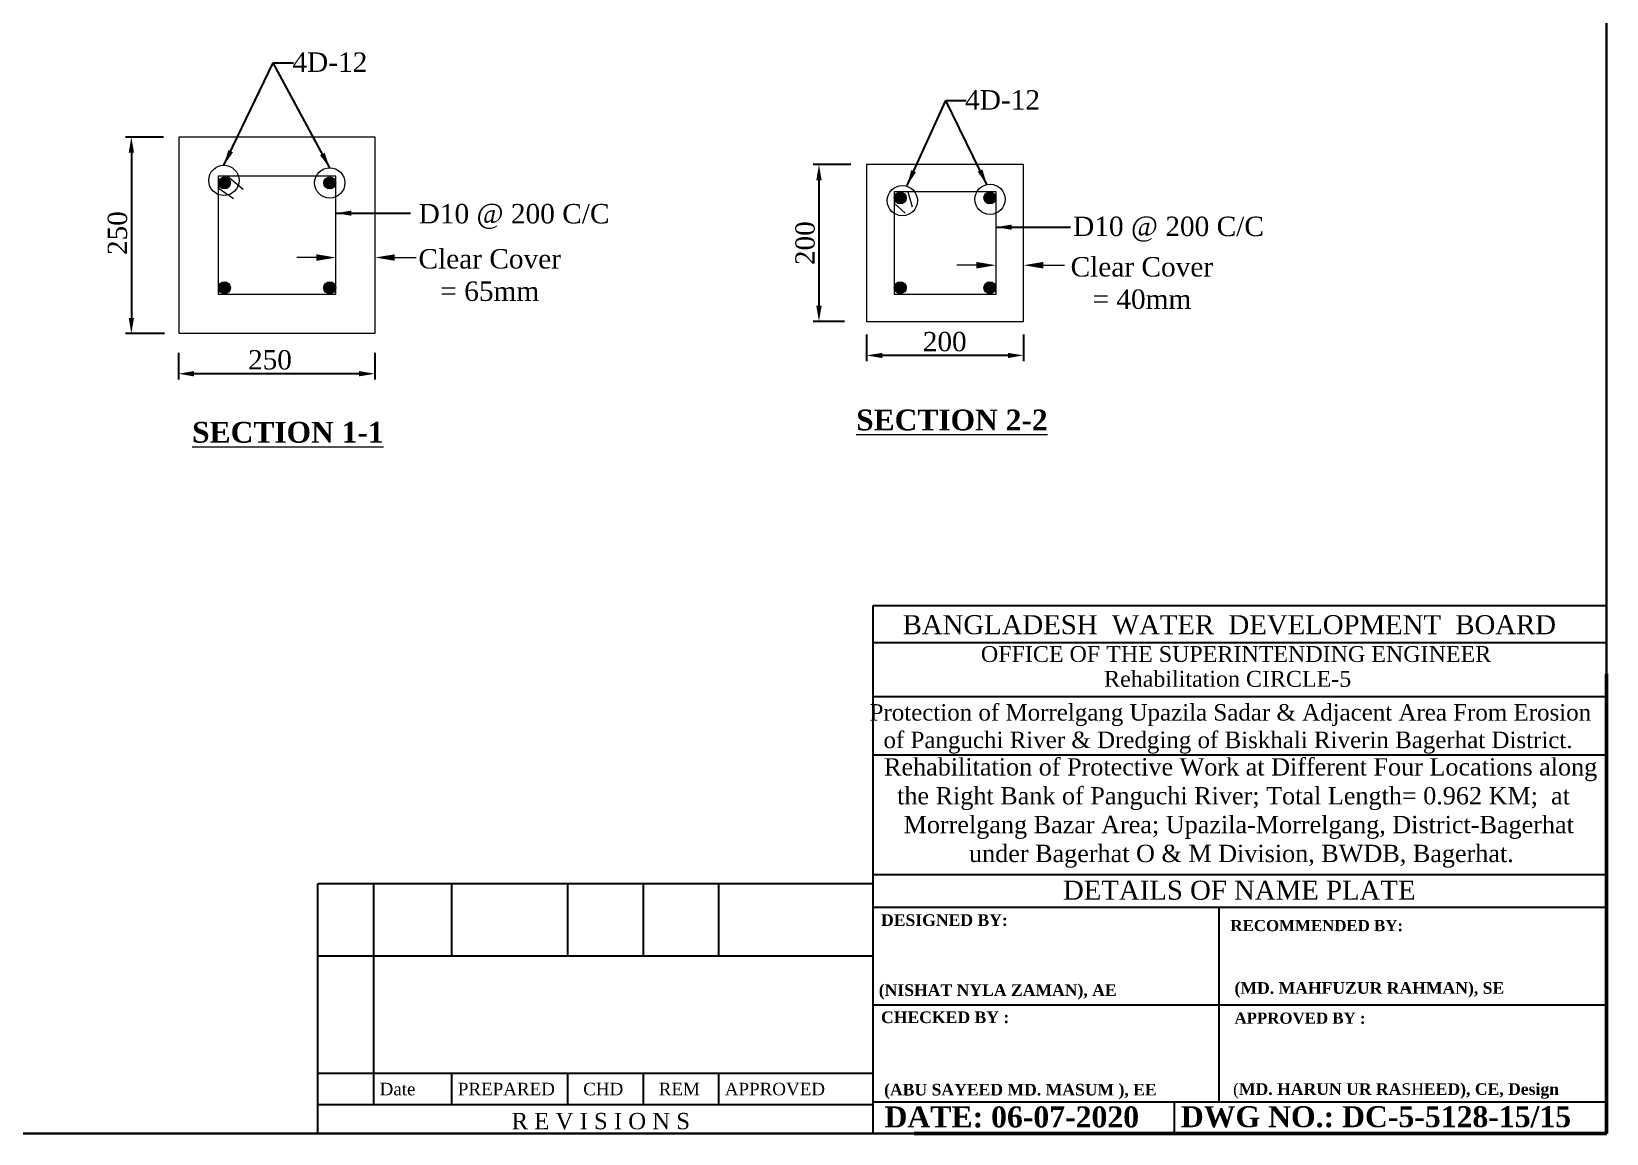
# Model space of a CAD drawing. Header units: metres. Extents: x -1354 to 3686, y -9962 to -7697.
# Drawn here: x 3586.1 to 3686.4, y -7837.7 to -7767.5 of the extents above; entities that cross this region are included whole.
import ezdxf
from ezdxf.enums import TextEntityAlignment as Align

# ---------------------------------------------------------------- set-up
doc = ezdxf.new("R2010")
doc.units = ezdxf.units.M
doc.layers.add('Blocks', color=11, linetype='Continuous', lineweight=9)
doc.layers.add('LINE', color=7, linetype='Continuous')
doc.styles.add('Kazi_T_H', font='timesbd.ttf')
doc.styles.get("Standard").update_dxf_attribs({"font": 'times.ttf'})
doc.dimstyles.get("Standard").update_dxf_attribs({"dimtxt": 0.5, "dimasz": 0.4075, "dimexe": 0.364, "dimexo": 0.219, "dimgap": 0.09, "dimtad": 0, "dimdec": 0, "dimlfac": 1000, "dimzin": 0, "dimdsep": 46, "dimtxsty": 'Standard', "dimcen": 0.09, "dimadec": 0, "dimazin": 0, "dimtfac": 1, "dimtdec": 0, "dimtofl": 0, "dimtmove": 0, "dimatfit": 3, "dimfxl": 1, "dimtolj": 1, "dimtzin": 0, "dimarcsym": 0})

# ---------------------------------------------------------------- blocks, each defined once
blk = doc.blocks.new('*D1076')
at = {"layer": 'Blocks', "color": 0, "linetype": 'ByBlock', "lineweight": -2, "ltscale": 0.5}
for p, q in [((3595.49, -7787.96), (3595.49, -7789.65)), ((3607.99, -7787.96), (3607.99, -7789.65)), ((3606.99, -7789.29), (3596.49, -7789.29))]:
    blk.add_line(p, q, dxfattribs=at)
at = {"layer": 'Blocks', "color": 0, "linetype": 'ByBlock', "lineweight": -3, "ltscale": 0.5}
for points in [[(3596.49, -7789.12), (3596.49, -7789.46), (3595.49, -7789.29)], [(3606.99, -7789.12), (3606.99, -7789.46), (3607.99, -7789.29)]]:
    blk.add_solid(points, dxfattribs=at)
at = {"layer": 'Defpoints', "color": 0, "linetype": 'ByBlock', "lineweight": -3, "ltscale": 0.5}
for p in [(3595.49, -7787.74), (3607.99, -7787.74), (3595.49, -7789.29)]:
    blk.add_point(p, dxfattribs=at)
at = {"layer": 'Blocks', "color": 0, "linetype": 'ByBlock', "lineweight": 13, "ltscale": 0.5, "insert": (3601.32, -7788.41), "char_height": 1.23, "attachment_point": 5}
blk.add_mtext('\\A1;{\\fTimes New Roman|b0|i0|c0|p18;250}', dxfattribs=at)
blk = doc.blocks.new('*D1077')
at = {"layer": 'Blocks', "color": 0, "linetype": 'ByBlock', "lineweight": -2, "ltscale": 0.5}
for p, q in [((3594.53, -7774.21), (3592.12, -7774.21)), ((3592.49, -7775.21), (3592.49, -7785.73)), ((3594.6, -7786.73), (3592.12, -7786.73))]:
    blk.add_line(p, q, dxfattribs=at)
at = {"layer": 'Blocks', "color": 0, "linetype": 'ByBlock', "lineweight": -3, "ltscale": 0.5}
for points in [[(3592.32, -7775.21), (3592.66, -7775.21), (3592.49, -7774.21)], [(3592.32, -7785.73), (3592.66, -7785.73), (3592.49, -7786.73)]]:
    blk.add_solid(points, dxfattribs=at)
at = {"layer": 'Defpoints', "color": 0, "linetype": 'ByBlock', "lineweight": -3, "ltscale": 0.5}
for p in [(3594.75, -7774.21), (3592.49, -7786.73), (3594.82, -7786.73)]:
    blk.add_point(p, dxfattribs=at)
at = {"layer": 'Blocks', "color": 0, "linetype": 'ByBlock', "lineweight": 13, "ltscale": 0.5, "insert": (3591.61, -7780.33), "char_height": 1.23, "attachment_point": 5, "rotation": 90}
blk.add_mtext('\\A1;{\\fTimes New Roman|b0|i0|c0|p18;250}', dxfattribs=at)
blk = doc.blocks.new('*D1078')
at = {"layer": 'Blocks', "color": 0, "linetype": 'ByBlock', "lineweight": -2, "ltscale": 0.5}
for p, q in [((3639.31, -7786.79), (3639.31, -7788.49)), ((3649.31, -7786.79), (3649.31, -7788.49)), ((3648.31, -7788.12), (3640.31, -7788.12))]:
    blk.add_line(p, q, dxfattribs=at)
at = {"layer": 'Blocks', "color": 0, "linetype": 'ByBlock', "lineweight": -3, "ltscale": 0.5}
for points in [[(3640.31, -7787.96), (3640.31, -7788.29), (3639.31, -7788.12)], [(3648.31, -7787.96), (3648.31, -7788.29), (3649.31, -7788.12)]]:
    blk.add_solid(points, dxfattribs=at)
at = {"layer": 'Defpoints', "color": 0, "linetype": 'ByBlock', "lineweight": -3, "ltscale": 0.5}
for p in [(3639.31, -7786.57), (3649.31, -7786.57), (3639.31, -7788.12)]:
    blk.add_point(p, dxfattribs=at)
at = {"layer": 'Blocks', "color": 0, "linetype": 'ByBlock', "lineweight": 13, "ltscale": 0.5, "insert": (3644.29, -7787.25), "char_height": 1.23, "attachment_point": 5}
blk.add_mtext('\\A1;{\\fTimes New Roman|b0|i0|c0|p18;200}', dxfattribs=at)
blk = doc.blocks.new('*D1079')
at = {"layer": 'Blocks', "color": 0, "linetype": 'ByBlock', "lineweight": -2, "ltscale": 0.5}
for p, q in [((3638.32, -7775.96), (3635.92, -7775.96)), ((3636.28, -7776.96), (3636.28, -7784.96)), ((3637.91, -7785.96), (3635.92, -7785.96))]:
    blk.add_line(p, q, dxfattribs=at)
at = {"layer": 'Blocks', "color": 0, "linetype": 'ByBlock', "lineweight": -3, "ltscale": 0.5}
for points in [[(3636.11, -7776.96), (3636.45, -7776.96), (3636.28, -7775.96)], [(3636.11, -7784.96), (3636.45, -7784.96), (3636.28, -7785.96)]]:
    blk.add_solid(points, dxfattribs=at)
at = {"layer": 'Defpoints', "color": 0, "linetype": 'ByBlock', "lineweight": -3, "ltscale": 0.5}
for p in [(3638.54, -7775.96), (3636.28, -7785.96), (3638.13, -7785.96)]:
    blk.add_point(p, dxfattribs=at)
at = {"layer": 'Blocks', "color": 0, "linetype": 'ByBlock', "lineweight": 13, "ltscale": 0.5, "insert": (3635.4, -7780.97), "char_height": 1.23, "attachment_point": 5, "rotation": 90}
blk.add_mtext('\\A1;{\\fTimes New Roman|b0|i0|c0|p18;200}', dxfattribs=at)
blk = doc.blocks.new('*D1114')
at = {"layer": 'Blocks', "color": 0, "linetype": 'ByBlock', "lineweight": -2, "ltscale": 0.5}
for p, q in [((3595.49, -7787.96), (3595.49, -7789.65)), ((3607.99, -7787.96), (3607.99, -7789.65)), ((3606.99, -7789.29), (3596.49, -7789.29))]:
    blk.add_line(p, q, dxfattribs=at)
at = {"layer": 'Blocks', "color": 0, "linetype": 'ByBlock', "lineweight": -3, "ltscale": 0.5}
for points in [[(3596.49, -7789.12), (3596.49, -7789.46), (3595.49, -7789.29)], [(3606.99, -7789.12), (3606.99, -7789.46), (3607.99, -7789.29)]]:
    blk.add_solid(points, dxfattribs=at)
at = {"layer": 'Defpoints', "color": 0, "linetype": 'ByBlock', "lineweight": -3, "ltscale": 0.5}
for p in [(3595.49, -7787.74), (3607.99, -7787.74), (3595.49, -7789.29)]:
    blk.add_point(p, dxfattribs=at)
at = {"layer": 'Blocks', "color": 0, "linetype": 'ByBlock', "lineweight": 13, "ltscale": 0.5, "insert": (3601.32, -7788.41), "char_height": 1.23, "attachment_point": 5}
blk.add_mtext('\\A1;{\\fTimes New Roman|b0|i0|c0|p18;250}', dxfattribs=at)
blk = doc.blocks.new('*D1115')
at = {"layer": 'Blocks', "color": 0, "linetype": 'ByBlock', "lineweight": -2, "ltscale": 0.5}
for p, q in [((3594.53, -7774.21), (3592.12, -7774.21)), ((3592.49, -7775.21), (3592.49, -7785.73)), ((3594.6, -7786.73), (3592.12, -7786.73))]:
    blk.add_line(p, q, dxfattribs=at)
at = {"layer": 'Blocks', "color": 0, "linetype": 'ByBlock', "lineweight": -3, "ltscale": 0.5}
for points in [[(3592.32, -7775.21), (3592.66, -7775.21), (3592.49, -7774.21)], [(3592.32, -7785.73), (3592.66, -7785.73), (3592.49, -7786.73)]]:
    blk.add_solid(points, dxfattribs=at)
at = {"layer": 'Defpoints', "color": 0, "linetype": 'ByBlock', "lineweight": -3, "ltscale": 0.5}
for p in [(3594.75, -7774.21), (3592.49, -7786.73), (3594.82, -7786.73)]:
    blk.add_point(p, dxfattribs=at)
at = {"layer": 'Blocks', "color": 0, "linetype": 'ByBlock', "lineweight": 13, "ltscale": 0.5, "insert": (3591.61, -7780.33), "char_height": 1.23, "attachment_point": 5, "rotation": 90}
blk.add_mtext('\\A1;{\\fTimes New Roman|b0|i0|c0|p18;250}', dxfattribs=at)
blk = doc.blocks.new('*D1116')
at = {"layer": 'Blocks', "color": 0, "linetype": 'ByBlock', "lineweight": -2, "ltscale": 0.5}
for p, q in [((3639.31, -7786.79), (3639.31, -7788.49)), ((3649.31, -7786.79), (3649.31, -7788.49)), ((3648.31, -7788.12), (3640.31, -7788.12))]:
    blk.add_line(p, q, dxfattribs=at)
at = {"layer": 'Blocks', "color": 0, "linetype": 'ByBlock', "lineweight": -3, "ltscale": 0.5}
for points in [[(3640.31, -7787.96), (3640.31, -7788.29), (3639.31, -7788.12)], [(3648.31, -7787.96), (3648.31, -7788.29), (3649.31, -7788.12)]]:
    blk.add_solid(points, dxfattribs=at)
at = {"layer": 'Defpoints', "color": 0, "linetype": 'ByBlock', "lineweight": -3, "ltscale": 0.5}
for p in [(3639.31, -7786.57), (3649.31, -7786.57), (3639.31, -7788.12)]:
    blk.add_point(p, dxfattribs=at)
at = {"layer": 'Blocks', "color": 0, "linetype": 'ByBlock', "lineweight": 13, "ltscale": 0.5, "insert": (3644.29, -7787.25), "char_height": 1.23, "attachment_point": 5}
blk.add_mtext('\\A1;{\\fTimes New Roman|b0|i0|c0|p18;200}', dxfattribs=at)
blk = doc.blocks.new('*D1117')
at = {"layer": 'Blocks', "color": 0, "linetype": 'ByBlock', "lineweight": -2, "ltscale": 0.5}
for p, q in [((3638.32, -7775.96), (3635.92, -7775.96)), ((3636.28, -7776.96), (3636.28, -7784.96)), ((3637.91, -7785.96), (3635.92, -7785.96))]:
    blk.add_line(p, q, dxfattribs=at)
at = {"layer": 'Blocks', "color": 0, "linetype": 'ByBlock', "lineweight": -3, "ltscale": 0.5}
for points in [[(3636.11, -7776.96), (3636.45, -7776.96), (3636.28, -7775.96)], [(3636.11, -7784.96), (3636.45, -7784.96), (3636.28, -7785.96)]]:
    blk.add_solid(points, dxfattribs=at)
at = {"layer": 'Defpoints', "color": 0, "linetype": 'ByBlock', "lineweight": -3, "ltscale": 0.5}
for p in [(3638.54, -7775.96), (3636.28, -7785.96), (3638.13, -7785.96)]:
    blk.add_point(p, dxfattribs=at)
at = {"layer": 'Blocks', "color": 0, "linetype": 'ByBlock', "lineweight": 13, "ltscale": 0.5, "insert": (3635.4, -7780.97), "char_height": 1.23, "attachment_point": 5, "rotation": 90}
blk.add_mtext('\\A1;{\\fTimes New Roman|b0|i0|c0|p18;200}', dxfattribs=at)

msp = doc.modelspace()

# ---------------------------------------------------------------- hatches: boundary and pattern name
at = {"layer": 'Blocks', "linetype": 'ByBlock', "lineweight": 13, "ltscale": 0.5}
for points in [[(3598.03223, -7777.133012, 1), (3598.797584, -7777.133012, 1)], [(3598.03223, -7777.133012, 1), (3598.797584, -7777.133012, 1)], [(3604.74299, -7777.133012, 1), (3605.508344, -7777.133012, 1)], [(3604.74299, -7777.133012, 1), (3605.508344, -7777.133012, 1)], [(3641.07583, -7778.092121, 1), (3641.841184, -7778.092121, 1)], [(3641.07583, -7778.092121, 1), (3641.841184, -7778.092121, 1)], [(3646.783843, -7778.092121, 1), (3647.549197, -7778.092121, 1)], [(3646.783843, -7778.092121, 1), (3647.549197, -7778.092121, 1)], [(3598.03223, -7783.811807, 1), (3598.797584, -7783.811807, 1)], [(3598.03223, -7783.811807, 1), (3598.797584, -7783.811807, 1)], [(3604.74299, -7783.811807, 1), (3605.508344, -7783.811807, 1)], [(3604.74299, -7783.811807, 1), (3605.508344, -7783.811807, 1)], [(3641.07583, -7783.809934, 1), (3641.841184, -7783.809934, 1)], [(3641.07583, -7783.809934, 1), (3641.841184, -7783.809934, 1)], [(3646.783843, -7783.809934, 1), (3647.549197, -7783.809934, 1)], [(3646.783843, -7783.809934, 1), (3647.549197, -7783.809934, 1)]]:
    msp.add_hatch(color=0, dxfattribs=at).paths.add_polyline_path(points)

# ---------------------------------------------------------------- linework, layer by layer
at = {"lineweight": 50, "ltscale": 0.5}
for p in [(3686.433252, -7808.410797), (3642.336077, -7837.696895)]:
    msp.add_line(p, (3686.433252, -7837.696895), dxfattribs=at)
at = {"color": 0, "linetype": 'Continuous', "lineweight": -3, "ltscale": 0.5}
for p, q in [((3639.720561, -7809.84511), (3686.433252, -7809.84511)), ((3661.776136, -7829.489053), (3686.433252, -7829.489053))]:
    msp.add_line(p, q, dxfattribs=at)
at = {"layer": 'Blocks', "color": 0, "linetype": 'ByBlock', "lineweight": 13, "ltscale": 0.5}
for p, q in [((3598.613442, -7776.711316), (3599.61507, -7777.527256)), ((3598.613442, -7776.711316), (3599.61507, -7777.527256)), ((3598.018942, -7777.446547), (3599.005011, -7778.130608)), ((3598.018942, -7777.446547), (3599.005011, -7778.130608)), ((3641.059795, -7778.426984), (3641.772134, -7779.053428)), ((3641.059795, -7778.426984), (3641.772134, -7779.053428)), ((3641.947183, -7777.709444), (3642.209796, -7778.645504)), ((3641.947183, -7777.709444), (3642.209796, -7778.645504)), ((3604.268942, -7781.886869), (3603.018942, -7781.886869)), ((3604.268942, -7781.886869), (3603.018942, -7781.886869)), ((3605.518942, -7782.961316), (3605.518942, -7782.388524)), ((3605.518942, -7782.961316), (3605.518942, -7782.388524)), ((3608.018942, -7782.961316), (3608.018942, -7782.388524)), ((3608.018942, -7782.961316), (3608.018942, -7782.388524)), ((3609.268942, -7781.886869), (3610.630403, -7781.886869)), ((3609.268942, -7781.886869), (3610.630403, -7781.886869)), ((3646.300172, -7782.375932), (3645.050172, -7782.375932)), ((3646.300172, -7782.375932), (3645.050172, -7782.375932)), ((3650.559795, -7782.375932), (3651.921256, -7782.375932)), ((3650.559795, -7782.375932), (3651.921256, -7782.375932))]:
    msp.add_line(p, q, dxfattribs=at)
for points in [[(3595.518942, -7786.711316), (3608.018942, -7786.711316), (3608.018942, -7774.211316), (3595.518942, -7774.211316)], [(3595.518942, -7786.711316), (3608.018942, -7786.711316), (3608.018942, -7774.211316), (3595.518942, -7774.211316)], [(3639.309795, -7785.959444), (3649.309795, -7785.959444), (3649.309795, -7775.959444), (3639.309795, -7775.959444)], [(3639.309795, -7785.959444), (3649.309795, -7785.959444), (3649.309795, -7775.959444), (3639.309795, -7775.959444)], [(3598.018942, -7784.211316), (3605.518942, -7784.211316), (3605.518942, -7776.711316), (3598.018942, -7776.711316)], [(3598.018942, -7784.211316), (3605.518942, -7784.211316), (3605.518942, -7776.711316), (3598.018942, -7776.711316)], [(3641.059795, -7784.209444), (3647.559795, -7784.209444), (3647.559795, -7777.709444), (3641.059795, -7777.709444)], [(3641.059795, -7784.209444), (3647.559795, -7784.209444), (3647.559795, -7777.709444), (3641.059795, -7777.709444)]]:
    msp.add_lwpolyline(points, close=True, dxfattribs=at)
for centre, radius in [((3598.382426, -7776.974569), 0.963752), ((3598.382426, -7776.974569), 0.963752), ((3605.125667, -7777.133012), 0.963752), ((3605.125667, -7777.133012), 0.963752), ((3598.414907, -7777.133012), 0.382677), ((3598.414907, -7777.133012), 0.382677), ((3605.125667, -7777.133012), 0.382677), ((3605.125667, -7777.133012), 0.382677), ((3641.590345, -7778.262634), 0.963752), ((3641.590345, -7778.262634), 0.963752), ((3647.173305, -7778.174599), 0.963752), ((3647.173305, -7778.174599), 0.963752), ((3641.458507, -7778.092121), 0.382677), ((3641.458507, -7778.092121), 0.382677), ((3647.16652, -7778.092121), 0.382677), ((3647.16652, -7778.092121), 0.382677), ((3598.414907, -7783.811807), 0.382677), ((3598.414907, -7783.811807), 0.382677), ((3605.125667, -7783.811807), 0.382677), ((3605.125667, -7783.811807), 0.382677), ((3641.458507, -7783.809934), 0.382677), ((3641.458507, -7783.809934), 0.382677), ((3647.16652, -7783.809934), 0.382677), ((3647.16652, -7783.809934), 0.382677)]:
    msp.add_circle(centre, radius, dxfattribs=at)
for points in [[(3604.268942, -7781.678535), (3604.268942, -7782.095202), (3605.518942, -7781.886869)], [(3604.268942, -7781.678535), (3604.268942, -7782.095202), (3605.518942, -7781.886869)], [(3609.268942, -7781.678535), (3609.268942, -7782.095202), (3608.018942, -7781.886869)], [(3609.268942, -7781.678535), (3609.268942, -7782.095202), (3608.018942, -7781.886869)], [(3646.300172, -7782.167598), (3646.300172, -7782.584265), (3647.550172, -7782.375932)], [(3646.300172, -7782.167598), (3646.300172, -7782.584265), (3647.550172, -7782.375932)], [(3650.559795, -7782.167598), (3650.559795, -7782.584265), (3649.309795, -7782.375932)], [(3650.559795, -7782.167598), (3650.559795, -7782.584265), (3649.309795, -7782.375932)]]:
    msp.add_solid(points, dxfattribs=at)
at = {"layer": 'LINE', "color": 0, "linetype": 'ByBlock', "lineweight": -3, "ltscale": 0.5}
for p, q in [((3639.720561, -7804.083586), (3639.720561, -7837.696895)), ((3686.433252, -7804.083586), (3639.720561, -7804.083586)), ((3686.433252, -7806.44291), (3639.720561, -7806.44291)), ((3686.433252, -7813.586181), (3639.720561, -7813.586181)), ((3686.433252, -7821.210274), (3639.720561, -7821.210274)), ((3639.720561, -7821.791527), (3604.361478, -7821.791527)), ((3604.361478, -7837.696895), (3604.361478, -7821.791527)), ((3607.901344, -7821.791527), (3607.901344, -7835.864654)), ((3612.883058, -7821.791527), (3612.883058, -7826.393353)), ((3620.264974, -7821.791527), (3620.264974, -7826.393353)), ((3625.074012, -7821.791527), (3625.074012, -7826.393353)), ((3629.88305, -7821.791527), (3629.88305, -7826.393353)), ((3686.433252, -7823.298449), (3639.720561, -7823.298449)), ((3661.776136, -7835.679657), (3661.776136, -7823.298449)), ((3639.720561, -7826.393353), (3604.361478, -7826.393353)), ((3639.720561, -7829.489053), (3661.776136, -7829.489053)), ((3639.720561, -7833.863766), (3604.361478, -7833.863766)), ((3612.883058, -7833.863766), (3612.883058, -7835.864654)), ((3620.264974, -7833.863766), (3620.264974, -7835.864654)), ((3625.074012, -7833.863766), (3625.074012, -7835.864654)), ((3629.88305, -7833.863766), (3629.88305, -7835.864654)), ((3639.720561, -7835.864654), (3604.361478, -7835.864654)), ((3639.720561, -7835.679657), (3686.433252, -7835.679657)), ((3658.913908, -7837.696895), (3658.913908, -7835.679657))]:
    msp.add_line(p, q, dxfattribs=at)
at = {"layer": 'LINE', "color": 1, "linetype": 'ByBlock', "lineweight": 30, "ltscale": 0.5}
msp.add_lwpolyline([(3519.6869, -7837.696895), (3519.6869, -7719.783402), (3686.433252, -7719.783402), (3686.433252, -7837.696895), (3519.6869, -7837.696895)], close=True, dxfattribs=at)
msp.add_lwpolyline([(3519.6869, -7837.696895), (3519.6869, -7719.783402), (3686.433252, -7719.783402), (3686.433252, -7837.696895), (3519.6869, -7837.696895)], close=True, dxfattribs=at)

# ---------------------------------------------------------------- texts
at = {"layer": 'Blocks', "color": 0, "linetype": 'ByBlock', "lineweight": 13, "ltscale": 0.5}
for s, insert, char_height, width, attachment_point in [('{\\fTimes New Roman|b0|i0|c0|p18;4D-12}', (3605.132193, -7770.061089), 1.23705055, 51.40917127, 8), ('{\\fTimes New Roman|b0|i0|c0|p18;4D-12}', (3605.132193, -7770.061089), 1.23705055, 51.40917127, 8), ('{\\fTimes New Roman|b0|i0|c0|p18;4D-12}', (3647.97169, -7772.462299), 1.23705055, 51.40917127, 8), ('{\\fTimes New Roman|b0|i0|c0|p18;4D-12}', (3647.97169, -7772.462299), 1.23705055, 51.40917127, 8), ('D10 @ 200 C/C', (3616.864168, -7780.069785), 1.23705055, 51.40917127, 8), ('D10 @ 200 C/C', (3616.864168, -7780.069785), 1.23705055, 51.40917127, 8), ('D10 @ 200 C/C', (3658.540062, -7780.876363), 1.23705055, 51.40917127, 8), ('D10 @ 200 C/C', (3658.540062, -7780.876363), 1.23705055, 51.40917127, 8), ('Clear Cover\\P= 65mm', (3615.313945, -7784.666856), 1.23705055, 51.40917127, 8), ('Clear Cover\\P= 65mm', (3615.313945, -7784.666856), 1.23705055, 51.40917127, 8), ('Clear Cover\\P= 40mm', (3656.843882, -7785.176066), 1.23705055, 51.40917127, 8), ('Clear Cover\\P= 40mm', (3656.843882, -7785.176066), 1.23705055, 51.40917127, 8), ('{\\fTimes New Roman|b1|i0|c0|p18;\\L\\C7;SECTION 1-1}', (3596.360795, -7792.356567), 1.32685953, 55.69635843, 1), ('{\\fTimes New Roman|b1|i0|c0|p18;\\L\\C7;SECTION 1-1}', (3596.360795, -7792.356567), 1.32685953, 55.69635843, 1), ('{\\fTimes New Roman|b1|i0|c0|p18;\\L\\C7;SECTION 2-2}', (3638.648938, -7791.572253), 1.32685953, 55.69635843, 1), ('{\\fTimes New Roman|b1|i0|c0|p18;\\L\\C7;SECTION 2-2}', (3638.648938, -7791.572253), 1.32685953, 55.69635843, 1)]:
    msp.add_mtext(s, dxfattribs=dict(at, insert=insert, char_height=char_height, width=width, attachment_point=attachment_point))
at = {"layer": 'LINE', "color": 0, "linetype": 'ByBlock', "lineweight": -3, "ltscale": 0.5}
for s, height, p in [('BANGLADESH  WATER  DEVELOPMENT  BOARD', 1.21237071, (3662.414925, -7805.884129)), ('OFFICE OF THE SUPERINTENDING ENGINEER', 1.01119536, (3662.841149, -7807.652425)), ('Rehabilitation CIRCLE-5', 1.01119536, (3662.30882, -7809.233979)), ('DETAILS OF NAME PLATE ', 1.21343443, (3663.275284, -7822.801433)), ('R E V I S I O N S', 1.04145452, (3622.388894, -7837.426835))]:
    msp.add_text(s, height=height, dxfattribs=at).set_placement(p, align=Align.CENTER)
at = {"layer": 'LINE', "color": 0, "linetype": 'ByBlock', "lineweight": -3, "ltscale": 0.5, "style": 'Kazi_T_H'}
for s, height, p in [('DESIGNED BY:', 0.74287248, (3640.231956, -7824.471197)), ('(NISHAT NYLA ZAMAN), AE', 0.74287248, (3640.089988, -7828.929)), ('(MD. MAHFUZUR RAHMAN), SE ', 0.74287248, (3662.745297, -7828.796725)), ('CHECKED BY :', 0.74287248, (3640.231956, -7830.661801)), ('(ABU SAYEED MD. MASUM ), EE', 0.74287248, (3640.428086, -7835.274653)), ('DATE: 06-07-2020', 1.33717047, (3640.454278, -7837.307273)), ('DWG NO.: DC-5-5128-15/15', 1.33717047, (3659.327583, -7837.293778))]:
    msp.add_text(s, height=height, dxfattribs=at).set_placement(p)
at = {"layer": 'LINE', "lineweight": 50, "ltscale": 0.5, "style": 'Kazi_T_H'}
for s, p in [('RECOMMENDED BY:', (3662.483452, -7824.803484)), ('APPROVED BY :', (3662.743978, -7830.701965))]:
    msp.add_text(s, height=0.71009883, dxfattribs=at).set_placement(p)
at = {"layer": 'LINE', "color": 0, "linetype": 'ByBlock', "lineweight": -3, "ltscale": 0.5}
for s, p in [('Date', (3608.301522, -7835.264387)), ('PREPARED', (3613.283236, -7835.264387)), ('CHD', (3621.265418, -7835.264387)), ('REM', (3626.074456, -7835.264387)), ('APPROVED', (3630.283227, -7835.264387))]:
    msp.add_text(s, height=0.8003551, dxfattribs=at).set_placement(p)
at = {"layer": 'LINE', "color": 0, "linetype": 'ByBlock', "lineweight": 40, "ltscale": 0.5}
for s, insert, char_height, width, attachment_point in [('{\\fTimes New Roman|b1|i0|c0|p18; \\fTimes New Roman|b0|i0|c0|p18;\\H1.333x;Protection of Morrelgang Upazila Sadar & Adjacent Area From Erosion of Panguchi River & Dredging of Biskhali Riverin Bagerhat District.}', (3662.331376, -7810.337758), 0.78947585, 46.44407862, 2), ('    Rehabilitation of Protective Work at Different Four Locations along   \\P      the Right Bank of Panguchi River; Total Length= 0.962 KM;  at  \\P       Morrelgang Bazar Area; Upazila-Morrelgang, District-Bagerhat    \\P                 under Bagerhat O & M Division, BWDB, Bagerhat.', (3638.757439, -7813.785521), 1.10270462, 46.23967682, 1)]:
    msp.add_mtext(s, dxfattribs=dict(at, insert=insert, char_height=char_height, width=width, attachment_point=attachment_point))
at = {"layer": 'LINE', "color": 0, "linetype": 'ByBlock', "lineweight": -3, "ltscale": 0.5, "insert": (3673.029688, -7834.493679), "char_height": 0.742872482, "width": 23.14337427, "attachment_point": 2, "style": 'Kazi_T_H'}
msp.add_mtext('{\\fTimes New Roman|b0|i0|c0|p18;\\C7;(\\fTimes New Roman|b1|i0|c0|p18;MD. HARUN UR RA\\fTimes New Roman|b0|i0|c0|p18;SH}EED), CE, Design', dxfattribs=at)

# ---------------------------------------------------------------- dimensions: what is measured, and where the dimension line sits
at = {"layer": 'Blocks', "color": 0, "linetype": 'ByBlock', "lineweight": 13, "ltscale": 0.5}
for base, p1, p2, text, picture, middle in [((3592.488381, -7786.733572), (3594.74629, -7774.211316), (3594.819934, -7786.733572), '{\\fTimes New Roman|b0|i0|c0|p18;250}', '*D1077', (3592.488381, -7780.328213)), ((3592.488381, -7786.733572), (3594.74629, -7774.211316), (3594.819934, -7786.733572), '{\\fTimes New Roman|b0|i0|c0|p18;250}', '*D1115', (3592.488381, -7780.328213)), ((3636.279234, -7785.959444), (3638.537143, -7775.959444), (3638.130973, -7785.959444), '{\\fTimes New Roman|b0|i0|c0|p18;200}', '*D1079', (3636.279234, -7780.972535)), ((3636.279234, -7785.959444), (3638.537143, -7775.959444), (3638.130973, -7785.959444), '{\\fTimes New Roman|b0|i0|c0|p18;200}', '*D1117', (3636.279234, -7780.972535))]:
    dim = msp.add_linear_dim(base=base, p1=p1, p2=p2, angle=90, text=text, dimstyle='Standard', override={"dimtxt": 1.23, "dimasz": 1, "dimgap": 0.25, "dimtad": 1, "dimazin": 1, "dimfxl": 700, "dimfxlon": 1}, dxfattribs=at)
    dim.commit()
    dim.dimension.update_dxf_attribs({"geometry": picture, "text_midpoint": middle, "dimtype": 160})
for base, p1, p2, text, picture, middle in [((3639.309795, -7788.12231), (3649.309795, -7786.571738), (3639.309795, -7786.571738), '{\\fTimes New Roman|b0|i0|c0|p18;200}', '*D1078', (3644.288924, -7788.12231)), ((3639.309795, -7788.12231), (3649.309795, -7786.571738), (3639.309795, -7786.571738), '{\\fTimes New Roman|b0|i0|c0|p18;200}', '*D1116', (3644.288924, -7788.12231)), ((3595.491235, -7789.289864), (3607.991235, -7787.739292), (3595.491235, -7787.739292), '{\\fTimes New Roman|b0|i0|c0|p18;250}', '*D1076', (3601.324712, -7789.289864)), ((3595.491235, -7789.289864), (3607.991235, -7787.739292), (3595.491235, -7787.739292), '{\\fTimes New Roman|b0|i0|c0|p18;250}', '*D1114', (3601.324712, -7789.289864))]:
    dim = msp.add_linear_dim(base=base, p1=p1, p2=p2, text=text, dimstyle='Standard', override={"dimtxt": 1.23, "dimasz": 1, "dimgap": 0.25, "dimtad": 1, "dimazin": 1, "dimfxl": 700, "dimfxlon": 1}, dxfattribs=at)
    dim.commit()
    dim.dimension.update_dxf_attribs({"geometry": picture, "text_midpoint": middle, "dimtype": 160})

# ---------------------------------------------------------------- leaders
for points in [[(3598.382426, -7776.010817), (3601.521879, -7769.471869), (3602.81769, -7769.471869)], [(3598.382426, -7776.010817), (3601.521879, -7769.471869), (3602.81769, -7769.471869)], [(3605.125667, -7776.16926), (3601.521879, -7769.471869), (3602.81769, -7769.471869)], [(3605.125667, -7776.16926), (3601.521879, -7769.471869), (3602.81769, -7769.471869)], [(3641.891164, -7777.294022), (3644.361376, -7771.873079), (3645.657187, -7771.873079)], [(3641.891164, -7777.294022), (3644.361376, -7771.873079), (3645.657187, -7771.873079)], [(3646.975178, -7777.242214), (3644.361376, -7771.873079), (3645.657187, -7771.873079)], [(3646.975178, -7777.242214), (3644.361376, -7771.873079), (3645.657187, -7771.873079)], [(3605.509873, -7779.060124), (3610.262249, -7779.060124)], [(3605.509873, -7779.060124), (3610.262249, -7779.060124)], [(3647.550726, -7779.951596), (3652.303103, -7779.951596)], [(3647.550726, -7779.951596), (3652.303103, -7779.951596)]]:
    msp.add_leader(points, dimstyle='Standard', override={"dimtxt": 1.23, "dimasz": 1, "dimgap": 0.25, "dimtad": 1, "dimazin": 1, "dimfxl": 700, "dimfxlon": 1}, dxfattribs=at)

doc.saveas('drawing.dxf')
